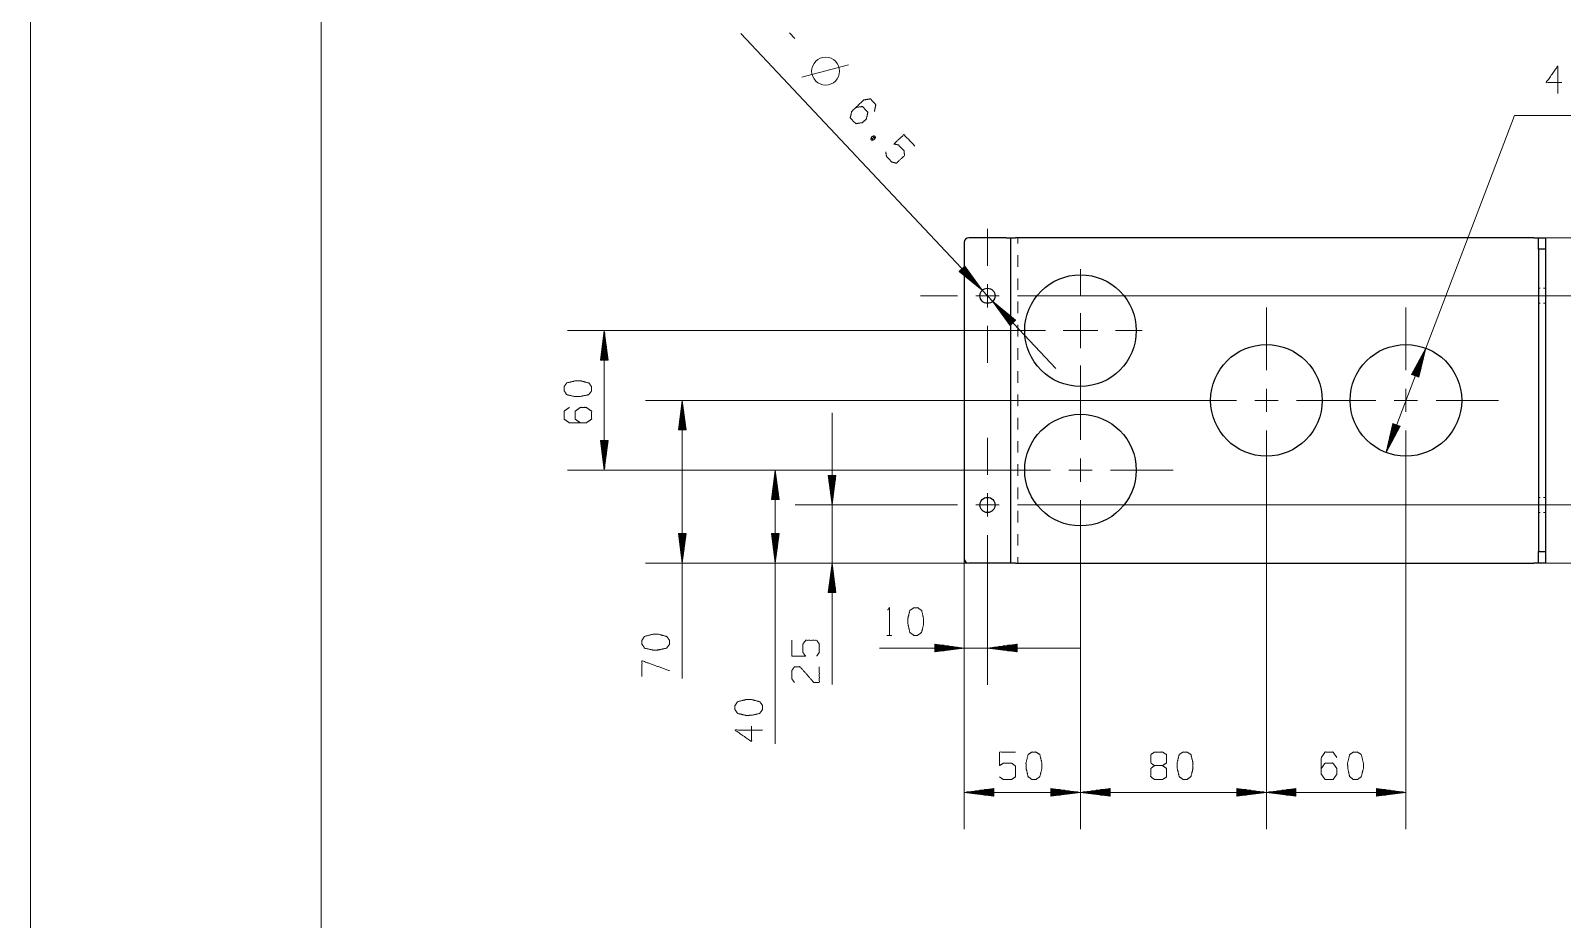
# Model space of a CAD drawing. Header units: millimetres. Extents: x 0 to 210, y 0 to 297.
# Drawn here: x 0 to 131.8, y 76.5 to 153 of the extents above; entities that cross this region are included whole.
import ezdxf

# ---------------------------------------------------------------- set-up
doc = ezdxf.new("R2010")
doc.units = ezdxf.units.MM
doc.layers.add('101', color=7, linetype='Continuous', true_color=0xffffff)

msp = doc.modelspace()

# ---------------------------------------------------------------- linework, layer by layer
at = {"layer": '101', "color": 133, "linetype": 'Continuous', "lineweight": 18}
for p, q in [((0, 297), (0, 0)), ((25, 292), (25, 5))]:
    msp.add_line(p, q, dxfattribs=at)
at = {"layer": '101', "color": 22, "linetype": 'Continuous', "lineweight": 18}
for p, q in [((61.12, 152.7), (88.21, 123.88)), ((116.62, 116.66), (127.68, 145.65)), ((127.68, 145.65), (145.67, 145.65)), ((129.33, 135.14), (158.64, 135.14)), ((80.39, 132.69), (79.9, 132.24)), ((79.9, 132.24), (81.88, 130.61)), ((79.9, 132.24), (79.92, 132.22)), ((79.9, 132.24), (79.92, 132.22)), ((79.94, 132.27), (80.22, 131.97)), ((79.97, 132.31), (80.53, 131.72)), ((80.01, 132.34), (80.83, 131.48)), ((80.05, 132.38), (81.13, 131.23)), ((80.09, 132.41), (81.43, 130.98)), ((80.12, 132.45), (81.73, 130.74)), ((80.16, 132.48), (81.77, 130.77)), ((80.2, 132.52), (81.54, 131.09)), ((80.23, 132.55), (81.31, 131.4)), ((80.27, 132.59), (81.09, 131.72)), ((80.31, 132.62), (80.86, 132.04)), ((80.35, 132.66), (80.63, 132.35)), ((80.38, 132.69), (80.4, 132.67)), ((80.38, 132.69), (80.4, 132.67)), ((81.88, 130.61), (80.39, 132.69)), ((82.77, 129.67), (84.27, 127.59)), ((84.75, 128.04), (82.77, 129.67)), ((84.49, 127.8), (82.89, 129.51)), ((84.53, 127.83), (82.92, 129.54)), ((84.46, 127.76), (83.11, 129.19)), ((84.57, 127.87), (83.22, 129.3)), ((88.09, 130.14), (148.08, 130.14)), ((84.42, 127.73), (83.34, 128.88)), ((84.6, 127.9), (83.52, 129.05)), ((84.38, 127.69), (83.57, 128.56)), ((84.34, 127.66), (83.79, 128.24)), ((84.64, 127.94), (83.83, 128.8)), ((84.31, 127.62), (84.02, 127.93)), ((84.68, 127.97), (84.13, 128.56)), ((84.27, 127.59), (84.75, 128.04)), ((84.71, 128.01), (84.43, 128.31)), ((84.75, 128.04), (84.73, 128.07)), ((84.75, 128.04), (84.73, 128.07)), ((85.03, 127.14), (46.19, 127.14)), ((49.36, 127.14), (49.03, 124.6)), ((49.29, 124.6), (49.29, 126.56)), ((49.34, 124.6), (49.34, 126.95)), ((49.7, 124.6), (49.36, 127.14)), ((49.36, 127.14), (49.36, 115.14)), ((49.39, 124.6), (49.39, 126.95)), ((49.44, 124.6), (49.44, 126.56)), ((84.27, 127.59), (84.25, 127.61)), ((84.27, 127.59), (84.25, 127.61)), ((49.14, 124.6), (49.14, 125.4)), ((49.19, 124.6), (49.19, 125.79)), ((49.24, 124.6), (49.24, 126.18)), ((49.49, 124.6), (49.49, 126.18)), ((49.54, 124.6), (49.54, 125.79)), ((49.59, 124.6), (49.59, 125.4)), ((120.04, 125.62), (118.82, 123.37)), ((119.11, 123.26), (119.95, 125.45)), ((119.16, 123.24), (119.99, 125.44)), ((119.44, 123.13), (120.04, 125.62)), ((49.03, 124.6), (49.03, 124.63)), ((49.03, 124.6), (49.03, 124.63)), ((49.03, 124.6), (49.7, 124.6)), ((49.08, 124.6), (49.08, 125.02)), ((49.64, 124.6), (49.64, 125.02)), ((49.69, 124.6), (49.69, 124.63)), ((49.69, 124.6), (49.69, 124.63)), ((118.92, 123.33), (119.21, 124.08)), ((118.97, 123.32), (119.39, 124.43)), ((119.01, 123.3), (119.58, 124.77)), ((119.06, 123.28), (119.76, 125.11)), ((119.2, 123.22), (119.9, 125.06)), ((119.25, 123.21), (119.81, 124.68)), ((119.3, 123.19), (119.72, 124.3)), ((119.35, 123.17), (119.63, 123.92)), ((118.82, 123.37), (118.83, 123.4)), ((118.82, 123.37), (118.83, 123.4)), ((118.82, 123.37), (119.44, 123.13)), ((118.87, 123.35), (119.02, 123.74)), ((119.39, 123.15), (119.54, 123.54)), ((119.44, 123.13), (119.45, 123.16)), ((119.44, 123.13), (119.45, 123.16)), ((98.35, 121.14), (52.89, 121.14)), ((56.07, 121.14), (55.73, 118.6)), ((55.94, 118.6), (55.94, 120.18)), ((55.99, 118.6), (55.99, 120.56)), ((56.04, 118.6), (56.04, 120.95)), ((56.4, 118.6), (56.07, 121.14)), ((56.07, 121.14), (56.07, 97.21)), ((56.09, 118.6), (56.09, 120.95)), ((56.14, 118.6), (56.14, 120.56)), ((56.19, 118.6), (56.19, 120.18)), ((68.96, 96.7), (68.96, 120.08)), ((55.73, 118.6), (55.73, 118.63)), ((55.73, 118.6), (55.73, 118.63)), ((55.79, 118.6), (55.79, 119.02)), ((55.84, 118.6), (55.84, 119.4)), ((55.89, 118.6), (55.89, 119.79)), ((56.24, 118.6), (56.24, 119.79)), ((56.29, 118.6), (56.29, 119.4)), ((56.34, 118.6), (56.34, 119.02)), ((56.4, 118.6), (56.4, 118.63)), ((56.4, 118.6), (56.4, 118.63)), ((117.21, 119.15), (116.62, 116.66)), ((116.62, 116.66), (117.83, 118.91)), ((117.5, 119.04), (116.66, 116.84)), ((117.54, 119.02), (116.71, 116.83)), ((117.45, 119.06), (116.75, 117.22)), ((117.4, 119.07), (116.84, 117.6)), ((117.59, 119), (116.89, 117.17)), ((117.35, 119.09), (116.93, 117.98)), ((117.31, 119.11), (117.02, 118.36)), ((117.64, 118.98), (117.08, 117.51)), ((117.26, 119.13), (117.11, 118.74)), ((117.21, 119.15), (117.2, 119.12)), ((117.21, 119.15), (117.2, 119.12)), ((117.83, 118.91), (117.21, 119.15)), ((117.69, 118.97), (117.26, 117.85)), ((117.73, 118.95), (117.45, 118.2)), ((117.78, 118.93), (117.63, 118.54)), ((117.83, 118.91), (117.82, 118.88)), ((117.83, 118.91), (117.82, 118.88)), ((49.7, 117.68), (49.03, 117.68)), ((49.03, 117.68), (49.36, 115.14)), ((49.03, 117.68), (49.03, 117.65)), ((49.03, 117.68), (49.03, 117.65)), ((49.08, 117.68), (49.08, 117.26)), ((49.14, 117.68), (49.14, 116.88)), ((49.19, 117.68), (49.19, 116.49)), ((49.24, 117.68), (49.24, 116.1)), ((49.29, 117.68), (49.29, 115.72)), ((49.34, 117.68), (49.34, 115.33)), ((49.36, 115.14), (49.7, 117.68)), ((49.39, 117.68), (49.39, 115.33)), ((49.44, 117.68), (49.44, 115.72)), ((49.49, 117.68), (49.49, 116.1)), ((49.54, 117.68), (49.54, 116.49)), ((49.59, 117.68), (49.59, 116.88)), ((49.64, 117.68), (49.64, 117.26)), ((49.69, 117.68), (49.69, 117.65)), ((49.69, 117.68), (49.69, 117.65)), ((55.73, 118.6), (56.4, 118.6)), ((82.35, 115.14), (46.19, 115.14)), ((82.35, 115.14), (60.9, 115.14)), ((64.07, 115.14), (63.74, 112.6)), ((64.05, 112.6), (64.05, 114.95)), ((64.41, 112.6), (64.07, 115.14)), ((64.07, 115.14), (64.07, 91.59)), ((64.1, 112.6), (64.1, 114.95)), ((68.62, 114.68), (68.96, 112.14)), ((69.29, 114.68), (68.62, 114.68)), ((68.63, 114.68), (68.63, 114.65)), ((68.63, 114.68), (68.63, 114.65)), ((68.68, 114.68), (68.68, 114.26)), ((68.73, 114.68), (68.73, 113.88)), ((68.78, 114.68), (68.78, 113.49)), ((68.83, 114.68), (68.83, 113.1)), ((68.88, 114.68), (68.88, 112.72)), ((68.93, 114.68), (68.93, 112.33)), ((68.96, 112.14), (69.29, 114.68)), ((68.98, 114.68), (68.98, 112.33)), ((69.03, 114.68), (69.03, 112.72)), ((69.08, 114.68), (69.08, 113.1)), ((69.13, 114.68), (69.13, 113.49)), ((69.19, 114.68), (69.19, 113.88)), ((69.24, 114.68), (69.24, 114.26)), ((69.29, 114.68), (69.29, 114.65)), ((69.29, 114.68), (69.29, 114.65)), ((63.84, 112.6), (63.84, 113.4)), ((63.89, 112.6), (63.89, 113.79)), ((63.94, 112.6), (63.94, 114.18)), ((64, 112.6), (64, 114.56)), ((64.15, 112.6), (64.15, 114.56)), ((64.2, 112.6), (64.2, 114.18)), ((64.25, 112.6), (64.25, 113.79)), ((64.3, 112.6), (64.3, 113.4)), ((63.74, 112.6), (63.74, 112.63)), ((63.74, 112.6), (63.74, 112.63)), ((63.74, 112.6), (64.41, 112.6)), ((63.79, 112.6), (63.79, 113.02)), ((64.35, 112.6), (64.35, 113.02)), ((64.4, 112.6), (64.4, 112.63)), ((64.4, 112.6), (64.4, 112.63)), ((76.56, 112.14), (65.78, 112.14)), ((88.09, 112.14), (148.08, 112.14)), ((106.33, 113.17), (106.33, 84.24)), ((106.33, 113.17), (106.33, 84.24)), ((118.33, 113.17), (118.33, 84.24)), ((55.73, 109.68), (55.73, 109.65)), ((55.73, 109.68), (56.07, 107.14)), ((55.73, 109.68), (55.73, 109.65)), ((56.4, 109.68), (55.73, 109.68)), ((55.79, 109.68), (55.79, 109.26)), ((55.84, 109.68), (55.84, 108.88)), ((55.89, 109.68), (55.89, 108.49)), ((55.94, 109.68), (55.94, 108.1)), ((55.99, 109.68), (55.99, 107.72)), ((56.04, 109.68), (56.04, 107.33)), ((56.07, 107.14), (56.4, 109.68)), ((56.09, 109.68), (56.09, 107.33)), ((56.14, 109.68), (56.14, 107.72)), ((56.19, 109.68), (56.19, 108.1)), ((56.24, 109.68), (56.24, 108.49)), ((56.29, 109.68), (56.29, 108.88)), ((56.34, 109.68), (56.34, 109.26)), ((56.4, 109.68), (56.4, 109.65)), ((56.4, 109.68), (56.4, 109.65)), ((64.41, 109.68), (63.74, 109.68)), ((63.74, 109.68), (63.74, 109.65)), ((63.74, 109.68), (64.07, 107.14)), ((63.74, 109.68), (63.74, 109.65)), ((63.79, 109.68), (63.79, 109.26)), ((63.84, 109.68), (63.84, 108.88)), ((63.89, 109.68), (63.89, 108.49)), ((63.94, 109.68), (63.94, 108.1)), ((64, 109.68), (64, 107.72)), ((64.05, 109.68), (64.05, 107.33)), ((64.07, 107.14), (64.41, 109.68)), ((64.1, 109.68), (64.1, 107.33)), ((64.15, 109.68), (64.15, 107.72)), ((64.2, 109.68), (64.2, 108.1)), ((64.25, 109.68), (64.25, 108.49)), ((64.3, 109.68), (64.3, 108.88)), ((64.35, 109.68), (64.35, 109.26)), ((64.4, 109.68), (64.4, 109.65)), ((64.4, 109.68), (64.4, 109.65)), ((84.73, 107.14), (52.89, 107.14)), ((84.73, 107.14), (60.9, 107.14)), ((80.73, 107.14), (65.78, 107.14)), ((68.96, 107.14), (68.62, 104.6)), ((68.93, 104.6), (68.93, 106.95)), ((69.29, 104.6), (68.96, 107.14)), ((68.98, 104.6), (68.98, 106.95)), ((80.33, 107.54), (80.33, 84.24)), ((80.33, 107.54), (80.33, 96.65)), ((90.33, 107.17), (90.33, 84.24)), ((90.33, 107.17), (90.33, 84.24)), ((129.33, 107.14), (158.64, 107.14)), ((68.78, 104.6), (68.78, 105.79)), ((68.83, 104.6), (68.83, 106.18)), ((68.88, 104.6), (68.88, 106.56)), ((69.03, 104.6), (69.03, 106.56)), ((69.08, 104.6), (69.08, 106.18)), ((69.13, 104.6), (69.13, 105.79)), ((82.33, 106.37), (82.33, 96.65)), ((68.62, 104.6), (69.29, 104.6)), ((68.63, 104.6), (68.63, 104.63)), ((68.63, 104.6), (68.63, 104.63)), ((68.68, 104.6), (68.68, 105.02)), ((68.73, 104.6), (68.73, 105.4)), ((69.19, 104.6), (69.19, 105.4)), ((69.24, 104.6), (69.24, 105.02)), ((69.29, 104.6), (69.29, 104.63)), ((69.29, 104.6), (69.29, 104.63)), ((80.33, 99.83), (77.79, 100.16)), ((77.79, 100.16), (77.79, 99.5)), ((84.87, 100.16), (82.33, 99.83)), ((84.87, 99.5), (84.87, 100.16)), ((90.26, 99.83), (73.04, 99.83)), ((77.79, 100.16), (77.82, 100.16)), ((77.79, 100.16), (77.82, 100.16)), ((77.79, 100.11), (78.2, 100.11)), ((77.79, 100.06), (78.59, 100.06)), ((77.79, 100.01), (78.98, 100.01)), ((77.79, 99.96), (79.36, 99.96)), ((77.79, 99.91), (79.75, 99.91)), ((77.79, 99.85), (80.13, 99.85)), ((77.79, 99.5), (80.33, 99.83)), ((77.79, 99.8), (80.13, 99.8)), ((77.79, 99.75), (79.75, 99.75)), ((77.79, 99.7), (79.36, 99.7)), ((77.79, 99.65), (78.98, 99.65)), ((77.79, 99.6), (78.59, 99.6)), ((77.79, 99.55), (78.2, 99.55)), ((77.79, 99.5), (77.82, 99.5)), ((77.79, 99.5), (77.82, 99.5)), ((82.33, 99.83), (84.87, 99.5)), ((84.87, 99.85), (82.52, 99.85)), ((84.87, 99.8), (82.52, 99.8)), ((84.87, 99.91), (82.91, 99.91)), ((84.87, 99.75), (82.91, 99.75)), ((84.87, 99.96), (83.29, 99.96)), ((84.87, 99.7), (83.29, 99.7)), ((84.87, 100.01), (83.68, 100.01)), ((84.87, 99.65), (83.68, 99.65)), ((84.87, 100.06), (84.06, 100.06)), ((84.87, 99.6), (84.06, 99.6)), ((84.87, 100.11), (84.45, 100.11)), ((84.87, 99.55), (84.45, 99.55)), ((84.87, 100.16), (84.83, 100.16)), ((84.87, 100.16), (84.83, 100.16)), ((84.87, 99.5), (84.83, 99.5)), ((84.87, 99.5), (84.83, 99.5)), ((82.87, 87.75), (80.33, 87.41)), ((90.33, 87.41), (80.33, 87.41)), ((80.33, 87.41), (82.87, 87.08)), ((82.87, 87.44), (80.52, 87.44)), ((82.87, 87.39), (80.52, 87.39)), ((82.87, 87.49), (80.91, 87.49)), ((82.87, 87.34), (80.91, 87.34)), ((82.87, 87.54), (81.29, 87.54)), ((82.87, 87.29), (81.29, 87.29)), ((82.87, 87.59), (81.68, 87.59)), ((82.87, 87.24), (81.68, 87.24)), ((82.87, 87.64), (82.06, 87.64)), ((82.87, 87.18), (82.06, 87.18)), ((82.87, 87.69), (82.45, 87.69)), ((82.87, 87.13), (82.45, 87.13)), ((82.87, 87.74), (82.83, 87.74)), ((82.87, 87.74), (82.83, 87.74)), ((82.87, 87.08), (82.83, 87.08)), ((82.87, 87.08), (82.83, 87.08)), ((82.87, 87.08), (82.87, 87.75)), ((90.33, 87.41), (87.79, 87.75)), ((87.79, 87.75), (87.79, 87.08)), ((87.79, 87.74), (87.82, 87.74)), ((87.79, 87.74), (87.82, 87.74)), ((87.79, 87.69), (88.2, 87.69)), ((87.79, 87.64), (88.59, 87.64)), ((87.79, 87.59), (88.98, 87.59)), ((87.79, 87.54), (89.36, 87.54)), ((87.79, 87.49), (89.75, 87.49)), ((87.79, 87.44), (90.13, 87.44)), ((87.79, 87.08), (90.33, 87.41)), ((87.79, 87.39), (90.13, 87.39)), ((87.79, 87.34), (89.75, 87.34)), ((87.79, 87.29), (89.36, 87.29)), ((87.79, 87.24), (88.98, 87.24)), ((87.79, 87.18), (88.59, 87.18)), ((87.79, 87.13), (88.2, 87.13)), ((87.79, 87.08), (87.82, 87.08)), ((87.79, 87.08), (87.82, 87.08)), ((92.87, 87.75), (90.33, 87.41)), ((90.33, 87.41), (92.87, 87.08)), ((90.33, 87.41), (106.33, 87.41)), ((92.87, 87.44), (90.52, 87.44)), ((92.87, 87.39), (90.52, 87.39)), ((92.87, 87.49), (90.91, 87.49)), ((92.87, 87.34), (90.91, 87.34)), ((92.87, 87.54), (91.29, 87.54)), ((92.87, 87.29), (91.29, 87.29)), ((92.87, 87.59), (91.68, 87.59)), ((92.87, 87.24), (91.68, 87.24)), ((92.87, 87.64), (92.06, 87.64)), ((92.87, 87.18), (92.06, 87.18)), ((92.87, 87.69), (92.45, 87.69)), ((92.87, 87.13), (92.45, 87.13)), ((92.87, 87.74), (92.83, 87.74)), ((92.87, 87.74), (92.83, 87.74)), ((92.87, 87.08), (92.83, 87.08)), ((92.87, 87.08), (92.83, 87.08)), ((92.87, 87.08), (92.87, 87.75)), ((106.33, 87.41), (103.79, 87.75)), ((103.79, 87.75), (103.79, 87.08)), ((103.79, 87.74), (103.82, 87.74)), ((103.79, 87.74), (103.82, 87.74)), ((103.79, 87.69), (104.2, 87.69)), ((103.79, 87.64), (104.59, 87.64)), ((103.79, 87.59), (104.98, 87.59)), ((103.79, 87.54), (105.36, 87.54)), ((103.79, 87.49), (105.75, 87.49)), ((103.79, 87.44), (106.13, 87.44)), ((103.79, 87.08), (106.33, 87.41)), ((103.79, 87.39), (106.13, 87.39)), ((103.79, 87.34), (105.75, 87.34)), ((103.79, 87.29), (105.36, 87.29)), ((103.79, 87.24), (104.98, 87.24)), ((103.79, 87.18), (104.59, 87.18)), ((103.79, 87.13), (104.2, 87.13)), ((103.79, 87.08), (103.82, 87.08)), ((103.79, 87.08), (103.82, 87.08)), ((108.87, 87.75), (106.33, 87.41)), ((106.33, 87.41), (108.87, 87.08)), ((106.33, 87.41), (118.33, 87.41)), ((108.87, 87.44), (106.52, 87.44)), ((108.87, 87.39), (106.52, 87.39)), ((108.87, 87.49), (106.91, 87.49)), ((108.87, 87.34), (106.91, 87.34)), ((108.87, 87.54), (107.29, 87.54)), ((108.87, 87.29), (107.29, 87.29)), ((108.87, 87.59), (107.68, 87.59)), ((108.87, 87.24), (107.68, 87.24)), ((108.87, 87.64), (108.06, 87.64)), ((108.87, 87.18), (108.06, 87.18)), ((108.87, 87.69), (108.45, 87.69)), ((108.87, 87.13), (108.45, 87.13)), ((108.87, 87.74), (108.83, 87.74)), ((108.87, 87.74), (108.83, 87.74)), ((108.87, 87.08), (108.83, 87.08)), ((108.87, 87.08), (108.83, 87.08)), ((108.87, 87.08), (108.87, 87.75)), ((118.33, 87.41), (115.79, 87.75)), ((115.79, 87.75), (115.79, 87.08)), ((115.79, 87.74), (115.82, 87.74)), ((115.79, 87.74), (115.82, 87.74)), ((115.79, 87.69), (116.2, 87.69)), ((115.79, 87.64), (116.59, 87.64)), ((115.79, 87.59), (116.98, 87.59)), ((115.79, 87.54), (117.36, 87.54)), ((115.79, 87.49), (117.75, 87.49)), ((115.79, 87.44), (118.13, 87.44)), ((115.79, 87.08), (118.33, 87.41)), ((115.79, 87.39), (118.13, 87.39)), ((115.79, 87.34), (117.75, 87.34)), ((115.79, 87.29), (117.36, 87.29)), ((115.79, 87.24), (116.98, 87.24)), ((115.79, 87.18), (116.59, 87.18)), ((115.79, 87.13), (116.2, 87.13)), ((115.79, 87.08), (115.82, 87.08)), ((115.79, 87.08), (115.82, 87.08))]:
    msp.add_line(p, q, dxfattribs=at)
at = {"layer": '101', "color": 72, "linetype": 'Continuous', "lineweight": 18}
for p, q in [((65.74, 152.29), (65.28, 152.78)), ((66.35, 148.96), (70.38, 150.01)), ((72.59, 143.91), (72.39, 143.51)), ((73.67, 100.92), (74.1, 100.92))]:
    msp.add_line(p, q, dxfattribs=at)
at = {"layer": '101', "color": 151, "linetype": 'Continuous', "lineweight": 18}
for p, q in [((82.33, 132.73), (82.33, 135.91)), ((90.33, 130.14), (90.33, 132.44)), ((82.33, 129.14), (82.33, 131.14)), ((79.74, 130.14), (76.56, 130.14)), ((81.32, 130.14), (83.33, 130.14)), ((84.92, 130.14), (88.09, 130.14)), ((127.03, 130.14), (124.73, 130.14)), ((90.33, 125.64), (90.33, 128.64)), ((106.33, 123.73), (106.33, 129.12)), ((118.33, 123.73), (118.33, 129.12)), ((82.33, 127.55), (82.33, 124.37)), ((87.33, 127.14), (85.03, 127.14)), ((88.83, 127.14), (91.83, 127.14)), ((93.33, 127.14), (95.63, 127.14)), ((90.33, 124.14), (90.33, 121.84)), ((90.33, 117.73), (90.33, 123.12)), ((106.33, 120.14), (106.33, 122.14)), ((118.33, 120.14), (118.33, 122.14)), ((103.74, 121.14), (98.35, 121.14)), ((105.32, 121.14), (107.33, 121.14)), ((108.92, 121.14), (114.3, 121.14)), ((115.74, 121.14), (110.35, 121.14)), ((117.32, 121.14), (119.33, 121.14)), ((120.92, 121.14), (126.3, 121.14)), ((82.33, 114.73), (82.33, 117.91)), ((106.33, 118.55), (106.33, 113.17)), ((118.33, 118.55), (118.33, 113.17)), ((90.33, 114.14), (90.33, 116.14)), ((87.74, 115.14), (82.35, 115.14)), ((89.32, 115.14), (91.33, 115.14)), ((92.92, 115.14), (98.3, 115.14)), ((79.74, 112.14), (76.56, 112.14)), ((81.32, 112.14), (83.33, 112.14)), ((82.33, 111.14), (82.33, 113.14)), ((84.92, 112.14), (88.09, 112.14)), ((90.33, 112.55), (90.33, 107.17)), ((127.03, 112.14), (124.73, 112.14)), ((82.33, 109.55), (82.33, 106.37))]:
    msp.add_line(p, q, dxfattribs=at)
at = {"layer": '101', "color": 252, "linetype": 'Continuous', "lineweight": 25}
for p, q in [((80.33, 134.74), (80.33, 107.54)), ((83.93, 135.14), (80.73, 135.14)), ((84.33, 107.14), (84.33, 135.14)), ((129.33, 135.14), (84.73, 135.14)), ((129.73, 135.14), (130.33, 135.14)), ((129.73, 134.14), (129.73, 135.14)), ((130.33, 135.14), (130.33, 134.14)), ((130.33, 134.14), (129.73, 134.14)), ((129.73, 134.14), (129.73, 108.14)), ((130.33, 134.14), (130.33, 108.14)), ((129.73, 108.14), (130.33, 108.14)), ((129.73, 107.14), (129.73, 108.14)), ((130.33, 108.14), (130.33, 107.14)), ((83.93, 107.14), (80.73, 107.14)), ((84.73, 107.14), (129.33, 107.14)), ((130.33, 107.14), (129.73, 107.14))]:
    msp.add_line(p, q, dxfattribs=at)
at = {"layer": '101', "color": 53, "linetype": 'Continuous', "lineweight": 18}
for p, q in [((84.93, 135.14), (84.93, 134.64)), ((84.93, 133.64), (84.93, 132.64)), ((84.93, 131.64), (84.93, 130.64)), ((129.88, 130.79), (129.73, 130.79)), ((130.33, 130.79), (130.18, 130.79)), ((84.93, 129.64), (84.93, 128.64)), ((129.73, 129.49), (129.88, 129.49)), ((130.18, 129.49), (130.33, 129.49)), ((84.93, 127.64), (84.93, 126.64)), ((84.93, 125.64), (84.93, 124.64)), ((84.93, 123.64), (84.93, 122.64)), ((84.93, 121.64), (84.93, 120.64)), ((84.93, 119.64), (84.93, 118.64)), ((84.93, 117.64), (84.93, 116.64)), ((84.93, 115.64), (84.93, 114.64)), ((84.93, 113.64), (84.93, 112.64)), ((129.88, 112.79), (129.73, 112.79)), ((130.33, 112.79), (130.18, 112.79)), ((84.93, 111.64), (84.93, 110.64)), ((129.73, 111.49), (129.88, 111.49)), ((130.18, 111.49), (130.33, 111.49)), ((84.93, 109.64), (84.93, 108.64)), ((84.93, 107.64), (84.93, 107.14))]:
    msp.add_line(p, q, dxfattribs=at)
at = {"layer": '101', "color": 72, "linetype": 'Continuous', "lineweight": 18}
msp.add_circle((68.4, 149.47), 1.2, dxfattribs=at)
at = {"layer": '101', "color": 252, "linetype": 'Continuous', "lineweight": 25}
for centre, radius in [((90.33, 127.14), 4.8), ((82.33, 130.14), 0.65), ((106.33, 121.14), 4.8), ((118.33, 121.14), 4.8), ((90.33, 115.14), 4.8), ((82.33, 112.14), 0.65)]:
    msp.add_circle(centre, radius, dxfattribs=at)
for centre, start, end in [((80.73, 134.74), 90, 180), ((80.73, 107.54), 180, 270)]:
    msp.add_arc(centre, 0.4, start, end, dxfattribs=at)
at = {"layer": '101', "color": 72, "linetype": 'Continuous', "lineweight": 18}
for points, knots in [([(131.74, 148.49), (130.4, 148.49), (131.4, 149.91), (131.4, 147.54)], [0, 0, 0.245869, 0.565295, 1, 1]), ([(70.99, 146.34), (71.56, 146.43), (72.03, 145.93), (71.91, 145.36), (71.57, 145.04), (70.99, 144.95), (70.52, 145.46), (70.65, 146.01), (71.68, 146.99), (72.25, 147.08), (72.72, 146.58), (72.6, 146.01)], [0, 0, 0.076963, 0.169761, 0.248074, 0.312019, 0.390331, 0.483128, 0.560091, 0.751927, 0.82889, 0.921688, 1, 1]), ([(72.28, 143.62), (72.39, 143.51), (72.61, 143.6), (72.7, 143.8), (72.59, 143.91), (72.38, 143.84), (72.28, 143.62), (72.7, 143.8)], [0, 0, 0.093972, 0.23678, 0.365953, 0.459931, 0.589106, 0.731913, 1, 1]), ([(73.57, 142.54), (73.64, 142.14), (74.11, 141.64), (74.5, 141.55), (75.19, 142.2), (75.15, 142.61), (74.67, 143.12), (74.28, 143.21), (75.14, 144.01), (76.07, 143.02)], [0, 0, 0.062228, 0.168344, 0.230572, 0.376817, 0.441265, 0.547381, 0.609609, 0.79049, 1, 1]), ([(48.27, 122.31), (48.02, 122.64), (47.32, 122.82), (46.85, 122.82), (46.12, 122.64), (45.9, 122.31), (45.9, 121.97), (46.12, 121.63), (46.85, 121.46), (47.32, 121.48), (48.02, 121.63), (48.27, 121.97), (48.27, 122.31)], [0, 0, 0.067525, 0.183971, 0.260584, 0.380943, 0.446141, 0.500306, 0.565504, 0.685863, 0.762528, 0.87831, 0.945835, 1, 1]), ([(47.32, 119.2), (46.85, 119.52), (46.85, 120.21), (47.32, 120.54), (47.8, 120.54), (48.27, 120.21), (48.27, 119.52), (47.8, 119.2), (46.37, 119.2), (45.9, 119.52), (45.9, 120.21), (46.37, 120.54)], [0, 0, 0.076963, 0.169761, 0.248073, 0.312018, 0.390331, 0.483128, 0.560092, 0.751927, 0.82889, 0.921688, 1, 1]), ([(73.75, 103.1), (73.89, 103.3), (73.89, 100.92)], [0, 0, 0.093491, 1, 1]), ([(76.32, 100.92), (76.66, 101.17), (76.83, 101.87), (76.83, 102.35), (76.66, 103.07), (76.32, 103.3), (75.99, 103.3), (75.65, 103.07), (75.47, 102.35), (75.49, 101.87), (75.65, 101.17), (75.99, 100.92), (76.32, 100.92)], [0, 0, 0.067525, 0.183971, 0.260584, 0.380943, 0.446141, 0.500306, 0.565504, 0.685863, 0.76253, 0.87831, 0.945835, 1, 1]), ([(54.97, 100.5), (54.72, 100.83), (54.02, 101.01), (53.55, 101.01), (52.82, 100.83), (52.6, 100.5), (52.6, 100.16), (52.82, 99.82), (53.55, 99.65), (54.02, 99.66), (54.72, 99.82), (54.97, 100.16), (54.97, 100.5)], [0, 0, 0.067526, 0.183971, 0.260583, 0.380943, 0.446141, 0.500306, 0.565504, 0.685864, 0.762529, 0.87831, 0.945835, 1, 1]), ([(67.64, 99.13), (67.86, 99.47), (67.86, 100.16), (67.64, 100.49), (66.69, 100.49), (66.44, 100.16), (66.44, 99.47), (66.66, 99.13), (65.49, 99.13), (65.49, 100.49)], [0, 0, 0.062228, 0.168343, 0.230571, 0.376815, 0.441265, 0.54738, 0.609608, 0.79049, 1, 1]), ([(54.97, 97.88), (52.6, 98.73), (52.6, 97.39)], [0, 0, 0.652471, 1, 1]), ([(65.71, 96.87), (65.49, 97.19), (65.49, 97.88), (65.71, 98.22), (66.19, 98.22), (67.39, 96.86), (67.86, 96.87), (67.86, 98.22)], [0, 0, 0.069693, 0.192978, 0.265274, 0.350228, 0.674741, 0.759753, 1, 1]), ([(62.98, 94.87), (62.73, 95.21), (62.03, 95.39), (61.55, 95.39), (60.83, 95.21), (60.6, 94.87), (60.6, 94.54), (60.83, 94.2), (61.55, 94.03), (62.03, 94.04), (62.73, 94.2), (62.98, 94.54), (62.98, 94.87)], [0, 0, 0.067525, 0.183972, 0.260584, 0.380943, 0.446141, 0.500306, 0.565504, 0.685864, 0.762529, 0.87831, 0.945835, 1, 1]), ([(62.03, 93.11), (62.03, 91.77), (60.6, 92.77), (62.98, 92.77)], [0, 0, 0.245869, 0.565295, 1, 1]), ([(83.37, 88.73), (83.7, 88.51), (84.39, 88.51), (84.73, 88.73), (84.73, 89.68), (84.39, 89.93), (83.7, 89.93), (83.37, 89.71), (83.37, 90.88), (84.73, 90.88)], [0, 0, 0.062228, 0.168343, 0.23057, 0.376816, 0.441265, 0.54738, 0.609609, 0.790491, 1, 1]), ([(86.49, 88.51), (86.83, 88.76), (87.01, 89.46), (87.01, 89.93), (86.83, 90.66), (86.49, 90.88), (86.16, 90.88), (85.82, 90.66), (85.64, 89.93), (85.66, 89.46), (85.82, 88.76), (86.16, 88.51), (86.49, 88.51)], [0, 0, 0.067526, 0.183971, 0.260585, 0.380943, 0.446142, 0.500306, 0.565504, 0.685863, 0.76253, 0.87831, 0.945835, 1, 1]), ([(96.7, 89.71), (96.39, 89.93), (96.39, 90.66), (96.7, 90.88), (97.39, 90.88), (97.73, 90.66), (97.73, 89.93), (97.39, 89.71), (96.7, 89.71), (96.37, 89.46), (96.37, 88.76), (96.7, 88.51), (97.39, 88.51), (97.73, 88.73), (97.73, 89.46), (97.39, 89.71)], [0, 0, 0.047574, 0.136086, 0.183659, 0.267815, 0.317166, 0.405677, 0.455029, 0.539185, 0.590297, 0.675757, 0.726869, 0.811025, 0.860376, 0.948888, 1, 1]), ([(99.49, 88.51), (99.83, 88.76), (100.01, 89.46), (100.01, 89.93), (99.83, 90.66), (99.49, 90.88), (99.16, 90.88), (98.82, 90.66), (98.64, 89.93), (98.66, 89.46), (98.82, 88.76), (99.16, 88.51), (99.49, 88.51)], [0, 0, 0.067525, 0.183971, 0.260585, 0.380944, 0.446142, 0.500306, 0.565504, 0.685863, 0.76253, 0.87831, 0.945835, 1, 1]), ([(111.05, 89.46), (111.37, 89.93), (112.06, 89.93), (112.39, 89.46), (112.39, 88.98), (112.06, 88.51), (111.37, 88.51), (111.05, 88.98), (111.05, 90.41), (111.37, 90.88), (112.06, 90.88), (112.39, 90.41)], [0, 0, 0.076963, 0.169762, 0.248075, 0.31202, 0.390331, 0.48313, 0.560092, 0.751927, 0.82889, 0.921688, 1, 1]), ([(114.16, 88.51), (114.49, 88.76), (114.67, 89.46), (114.67, 89.93), (114.49, 90.66), (114.16, 90.88), (113.82, 90.88), (113.49, 90.66), (113.31, 89.93), (113.33, 89.46), (113.49, 88.76), (113.82, 88.51), (114.16, 88.51)], [0, 0, 0.067525, 0.18397, 0.260584, 0.380942, 0.44614, 0.500306, 0.565504, 0.685862, 0.762529, 0.878309, 0.945834, 1, 1])]:
    msp.add_open_spline(points, degree=1, knots=knots, dxfattribs=at)
at = {"layer": '101', "color": 252, "linetype": 'Continuous', "lineweight": 25}
for points in [[(83.93, 135.14), (84.33, 135.14)], [(84.33, 135.14), (84.73, 135.14)], [(129.33, 135.14), (129.73, 135.14)], [(84.33, 107.14), (83.93, 107.14)], [(84.73, 107.14), (84.33, 107.14)], [(129.73, 107.14), (129.33, 107.14)]]:
    msp.add_open_spline(points, degree=1, dxfattribs=at)
at = {"layer": '101', "color": 151, "linetype": 'Continuous', "lineweight": 18}
for points in [[(131.53, 130.14), (130.33, 130.14), (129.73, 130.14), (128.53, 130.14)], [(131.53, 112.14), (130.33, 112.14), (129.73, 112.14), (128.53, 112.14)]]:
    msp.add_open_spline(points, degree=1, knots=[0, 0, 0.399999, 0.599997, 1, 1], dxfattribs=at)

doc.saveas('drawing.dxf')
